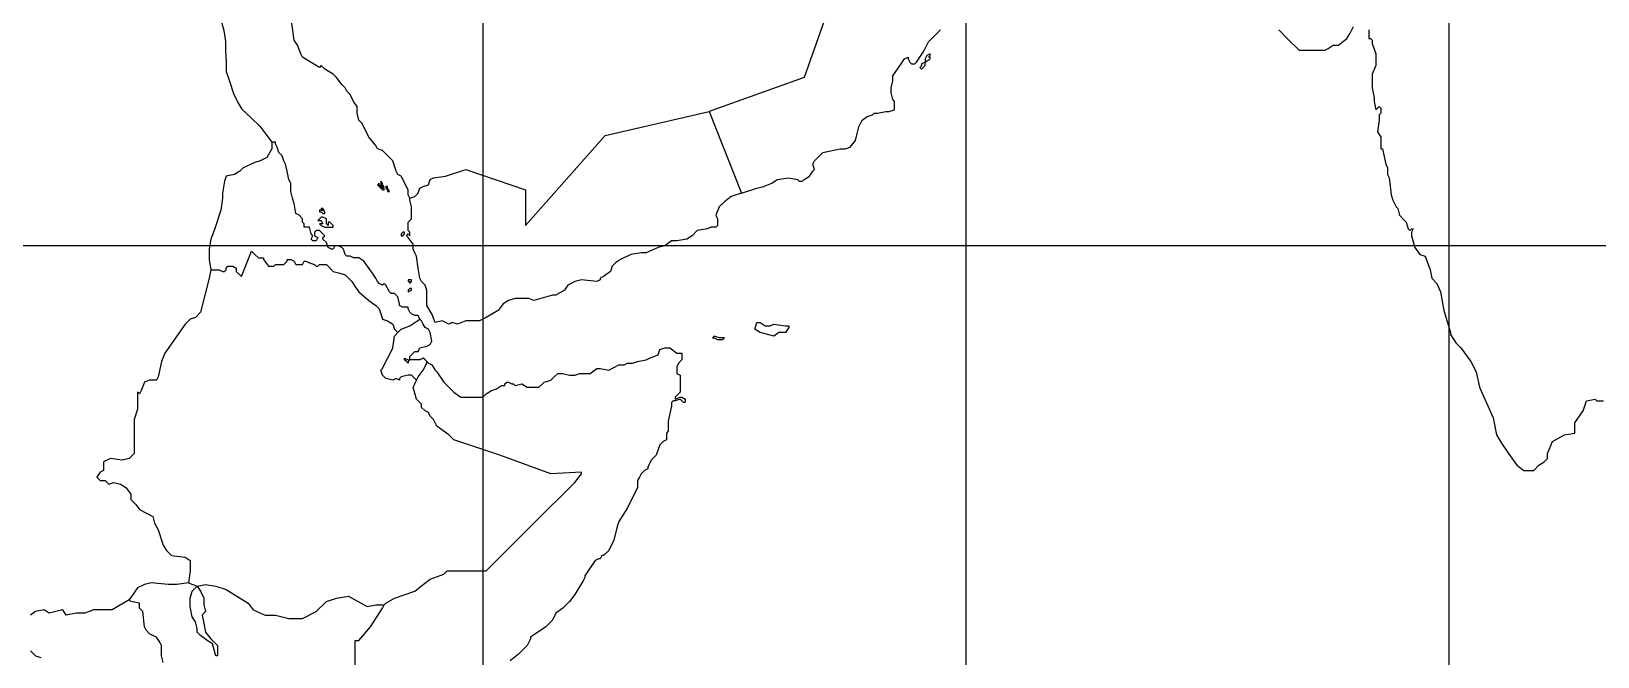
# Model space of a CAD drawing. Header units: millimetres. Extents: x 1844 to 27622, y 2629 to 17869.
# Drawn here: x 16850 to 20211, y 8177 to 9519 of the extents above; entities that cross this region are included whole.
import ezdxf

# ---------------------------------------------------------------- set-up
doc = ezdxf.new("R2010")
doc.units = ezdxf.units.MM
for name, color, linetype in [('COUNTRY', 212, 'Continuous'), ('MAJOR_LAKE', 5, 'Continuous'), ('网格线', 251, 'Continuous')]:
    doc.layers.add(name, color=color, linetype=linetype)

msp = doc.modelspace()

# ---------------------------------------------------------------- linework, layer by layer
at = {"layer": 'COUNTRY', "lineweight": -3, "flags": 128}
for points in [[(18599.8, 9781.2), (18559.7, 9781.2), (18577.9, 9722.8), (18537.8, 9708.2), (18523.2, 9617), (18559.7, 9565.9), (18508.6, 9419.9), (18304.2, 9346.9), (18373.5, 9171.7)], [(17661.9, 9160.8), (17672.8, 9164.4), (17680.1, 9171.7), (17683.7, 9182.7), (17691, 9186.3), (17702, 9190), (17705.6, 9200.9), (17712.9, 9204.6), (17738.5, 9208.2), (17782.3, 9222.8), (17910, 9179), (17910, 9102.4), (18081.6, 9295.8), (18304.2, 9346.9)], [(17366.2, 9281.2), (17366.2, 9266.6), (17355.3, 9248.4), (17340.7, 9241.1), (17329.7, 9237.4), (17304.2, 9226.5), (17296.9, 9219.2), (17285.9, 9211.9), (17267.7, 9208.2), (17264, 9197.3), (17260.4, 9171.7), (17260.4, 9160.8), (17256.7, 9135.2), (17242.1, 9091.5), (17234.8, 9073.2), (17231.2, 9051.3), (17231.2, 9029.4), (17234.8, 9007.5), (17238.5, 9007.5), (17253.1, 9007.5), (17260.4, 9003.9), (17264, 9003.9), (17267.7, 9007.5), (17267.7, 9011.2), (17271.3, 9014.8), (17282.3, 9014.8), (17289.6, 9011.2), (17289.6, 9003.9), (17300.5, 8992.9), (17322.4, 9047.7), (17329.7, 9040.4), (17337, 9033.1), (17344.3, 9033.1), (17348, 9033.1), (17348, 9029.4), (17358.9, 9014.8), (17369.9, 9014.8), (17373.5, 9018.5), (17391.8, 9018.5), (17399.1, 9025.8), (17399.1, 9029.4), (17406.4, 9029.4), (17413.7, 9025.8), (17417.3, 9018.5), (17421, 9018.5), (17431.9, 9018.5), (17435.6, 9025.8), (17439.2, 9025.8), (17446.5, 9022.1), (17457.5, 9018.5), (17461.1, 9014.8), (17464.8, 9014.8), (17468.4, 9018.5), (17483, 9018.5), (17497.6, 9003.9), (17512.2, 9000.2), (17523.2, 8996.6), (17537.8, 8982), (17545.1, 8971), (17552.4, 8960.1), (17574.3, 8941.8), (17588.9, 8930.9), (17596.2, 8923.6), (17599.8, 8912.6), (17603.5, 8901.7), (17614.4, 8898), (17625.4, 8890.7), (17629, 8879.8), (17636.3, 8872.5)], [(17234.8, 9007.5), (17231.2, 8989.3), (17212.9, 8916.3), (17202, 8905.3), (17191, 8901.7), (17180.1, 8890.7), (17136.3, 8828.7), (17129, 8810.4), (17121.7, 8777.6), (17118.1, 8770.3), (17103.5, 8770.3), (17092.5, 8766.6), (17085.2, 8748.4), (17081.6, 8741.1), (17077.9, 8744.7), (17077.9, 8730.1), (17077.9, 8722.8), (17077.9, 8708.2), (17070.6, 8686.3), (17070.6, 8627.9), (17070.6, 8613.3), (17059.7, 8602.4), (17045.1, 8598.8), (17019.5, 8602.4), (17004.9, 8595.1), (17004.9, 8576.9), (16997.6, 8573.2), (16990.3, 8562.3), (16997.6, 8555), (17008.6, 8555), (17015.9, 8547.7), (17026.8, 8551.3), (17041.4, 8547.7), (17052.4, 8540.4), (17063.3, 8525.8), (17063.3, 8514.8), (17074.3, 8503.9), (17081.6, 8492.9), (17110.8, 8478.3), (17114.4, 8463.7), (17121.7, 8449.1), (17132.7, 8416.3), (17140, 8405.3), (17150.9, 8394.4), (17180.1, 8390.7), (17191, 8383.4), (17191, 8376.1), (17191, 8361.5), (17187.4, 8336), (17161.9, 8332.3), (17143.6, 8332.3), (17107.1, 8336), (17092.5, 8332.3), (17077.9, 8325), (17059.7, 8299.5)], [(17545.1, 8142.5), (17545.1, 8211.9), (17552.4, 8211.9), (17577.9, 8241.1), (17603.5, 8281.2), (17607.1, 8288.5), (17610.8, 8292.2), (17629, 8303.1), (17672.8, 8317.7), (17691, 8332.3), (17705.6, 8343.3), (17734.8, 8354.2), (17742.1, 8361.5), (17826.1, 8361.5), (17928.3, 8463.7), (18015.9, 8551.3), (18030.5, 8569.6), (18030.5, 8573.2), (17964.8, 8569.6), (17855.3, 8609.7), (17756.7, 8642.5), (17745.8, 8653.5), (17720.2, 8671.7), (17712.9, 8686.3), (17705.6, 8693.6), (17702, 8700.9), (17694.7, 8704.6), (17687.4, 8711.9), (17687.4, 8719.2), (17676.4, 8730.1), (17669.2, 8755.7), (17672.8, 8763), (17676.4, 8770.3), (17665.5, 8781.2), (17658.2, 8781.2), (17643.6, 8777.6), (17640, 8773.9), (17640, 8770.3), (17632.7, 8773.9), (17625.4, 8770.3), (17610.8, 8773.9), (17603.5, 8781.2), (17599.8, 8792.2), (17603.5, 8795.8), (17610.8, 8810.4), (17618.1, 8825), (17625.4, 8839.6), (17629, 8865.2), (17636.3, 8872.5), (17643.6, 8879.8), (17661.9, 8887.1), (17683.7, 8901.7)], [(17676.4, 8770.3), (17680.1, 8777.6), (17691, 8792.2), (17698.3, 8806.8), (17698.3, 8810.4)], [(17187.4, 8336), (17205.6, 8328.7), (17223.9, 8332.3), (17245.8, 8328.7), (17267.7, 8321.4), (17315.1, 8292.2), (17326.1, 8277.6), (17351.6, 8266.6), (17373.5, 8266.6), (17402.7, 8259.3), (17431.9, 8259.3), (17461.1, 8273.9), (17483, 8295.8), (17504.9, 8303.1), (17530.5, 8306.8), (17570.6, 8284.9), (17588.9, 8288.5), (17599.8, 8288.5), (17607.1, 8288.5)], [(17132.7, 8164.4), (17129, 8179), (17129, 8200.9), (17125.4, 8208.2), (17118.1, 8219.2), (17110.8, 8222.8), (17103.5, 8226.5), (17096.2, 8233.8), (17092.5, 8241.1), (17088.9, 8273.9), (17085.2, 8277.6), (17081.6, 8281.2), (17081.6, 8288.5), (17081.6, 8292.2), (17063.3, 8295.8), (17059.7, 8299.5), (17023.2, 8277.6), (17001.3, 8277.6), (16983, 8277.6), (16964.8, 8270.3), (16946.5, 8270.3), (16924.6, 8266.6), (16917.3, 8277.6), (16902.7, 8273.9), (16888.1, 8270.3), (16877.2, 8277.6), (16858.9, 8273.9), (16848, 8266.6)], [(16848, 8190), (16851.6, 8186.3), (16858.9, 8179), (16869.9, 8175.4)]]:
    msp.add_lwpolyline(points, dxfattribs=at)
at = {"layer": 'COUNTRY', "linetype": 'Continuous', "lineweight": -3}
for points in [[(17169.2, 9649.8), (17190.4, 9622.6), (17217, 9613), (17231.5, 9602.1), (17246, 9571.9), (17246, 9571.9), (17258.1, 9539.2), (17263, 9521.1), (17266.6, 9496.9), (17266.6, 9476.4), (17267.8, 9454.6), (17267.8, 9432.9), (17275.1, 9412.3), (17283.5, 9385.7), (17293.2, 9366.4), (17301.7, 9351.9), (17322.2, 9332.5), (17340.1, 9315.7), (17366.2, 9281.2), (17366.2, 9281.2)], [(17661.9, 9160.8), (17658.2, 9168.1), (17658.2, 9179), (17643.6, 9208.2), (17636.3, 9211.9), (17632.7, 9219.2), (17625.4, 9241.1), (17603.5, 9263), (17592.5, 9266.6), (17588.9, 9273.9), (17574.3, 9292.2), (17559.7, 9321.4), (17556, 9325), (17552.4, 9328.7), (17548.7, 9343.3), (17548.7, 9357.9), (17541.4, 9368.8), (17534.1, 9383.4), (17526.8, 9390.7), (17523.2, 9398), (17515.9, 9405.3), (17504.9, 9419.9), (17497.6, 9427.2), (17479.4, 9438.2), (17472.1, 9445.5), (17468.4, 9441.8), (17461.1, 9445.5), (17442.9, 9456.4), (17431.9, 9463.7), (17428.3, 9471), (17421, 9489.3), (17413.7, 9500.2), (17406.4, 9551.3)], [(18373.5, 9171.7), (18406.4, 9182.7), (18421, 9186.3), (18439.2, 9193.6), (18450.2, 9200.9), (18475.7, 9204.6), (18494, 9200.9), (18497.6, 9197.3), (18504.9, 9197.3), (18508.6, 9200.9), (18519.5, 9208.2), (18526.8, 9219.2), (18530.5, 9222.8), (18526.8, 9233.8), (18530.5, 9241.1), (18534.1, 9244.7), (18548.7, 9259.3), (18585.2, 9266.6), (18596.2, 9266.6), (18607.1, 9270.3), (18618.1, 9284.9), (18621.7, 9299.5), (18625.4, 9314.1), (18632.7, 9328.7), (18643.6, 9336), (18654.6, 9339.6), (18658.2, 9343.3), (18665.5, 9343.3), (18683.7, 9346.9), (18691, 9346.9), (18702, 9350.6), (18702, 9357.9), (18702, 9368.8), (18698.3, 9372.5), (18694.7, 9387.1), (18694.7, 9398), (18698.3, 9412.6), (18698.3, 9423.6), (18716.6, 9449.1), (18723.9, 9460.1), (18731.2, 9463.7), (18731.2, 9460.1), (18734.8, 9452.8), (18738.5, 9449.1), (18745.8, 9449.1), (18749.4, 9452.8), (18764, 9474.7), (18767.7, 9482), (18775, 9496.6), (18785.9, 9507.5), (18800.5, 9522.1)], [(19526.8, 9522.1), (19545.1, 9503.9), (19570.6, 9478.3), (19577.9, 9478.3), (19610.8, 9478.3), (19625.4, 9478.3), (19632.7, 9482), (19643.6, 9489.3), (19654.6, 9489.3), (19672.8, 9503.9), (19680.1, 9514.8), (19687.4, 9529.4)], [(19720.2, 9522.1), (19720.2, 9507.5), (19720.2, 9503.9), (19723.9, 9503.9), (19727.5, 9500.2), (19727.5, 9492.9), (19734.8, 9471), (19734.8, 9456.4), (19734.8, 9445.5), (19727.5, 9427.2), (19727.5, 9412.6), (19727.5, 9398), (19731.2, 9376.1), (19731.2, 9368.8), (19734.8, 9350.6), (19738.5, 9354.2), (19742.1, 9357.9), (19745.8, 9354.2), (19745.8, 9343.3), (19742.1, 9339.6), (19742.1, 9336), (19742.1, 9328.7), (19738.5, 9303.1), (19745.8, 9292.2), (19745.8, 9288.5), (19745.8, 9266.6), (19749.4, 9266.6), (19756.7, 9233.8), (19760.4, 9226.5), (19760.4, 9211.9), (19764, 9204.6), (19767.7, 9168.1), (19771.3, 9157.1), (19778.6, 9142.5), (19782.3, 9138.9), (19785.9, 9124.3), (19796.9, 9113.3)], [(18760.4, 9438.2), (18760.4, 9438.2), (18764, 9441.8), (18767.7, 9445.5), (18767.7, 9449.1), (18767.7, 9452.8), (18778.6, 9460.1), (18778.6, 9463.7), (18775, 9463.7), (18778.6, 9467.4), (18778.6, 9471), (18771.3, 9467.4), (18767.7, 9460.1), (18767.7, 9452.8), (18760.4, 9449.1), (18760.4, 9445.5), (18756.7, 9441.8), (18760.4, 9438.2)], [(17683.7, 8901.7), (17680.1, 8909), (17672.8, 8909), (17665.5, 8912.6), (17661.9, 8916.3), (17658.2, 8923.6), (17658.2, 8927.2), (17647.3, 8927.2), (17640, 8930.9), (17640, 8934.5), (17636.3, 8949.1), (17632.7, 8952.8), (17629, 8956.4), (17621.7, 8956.4), (17618.1, 8960.1), (17610.8, 8974.7), (17607.1, 8978.3), (17603.5, 8974.7), (17596.2, 8978.3), (17596.2, 8978.3), (17592.5, 8982), (17588.9, 8989.3), (17581.6, 9000.2), (17563.3, 9025.8), (17552.4, 9033.1), (17541.4, 9033.1), (17534.1, 9036.7), (17526.8, 9036.7), (17523.2, 9040.4), (17519.5, 9051.3), (17515.9, 9055), (17508.6, 9058.6), (17501.3, 9058.6), (17497.6, 9051.3), (17494, 9051.3), (17486.7, 9055), (17483, 9065.9), (17475.7, 9073.2), (17475.7, 9076.9), (17479.4, 9080.5), (17475.7, 9084.2), (17472.1, 9087.8), (17468.4, 9091.5), (17461.1, 9091.5), (17457.5, 9087.8), (17457.5, 9080.5), (17464.8, 9076.9), (17461.1, 9069.6), (17457.5, 9069.6), (17453.8, 9069.6), (17450.2, 9073.2), (17453.8, 9080.5), (17450.2, 9084.2), (17446.5, 9098.8), (17442.9, 9098.8), (17435.6, 9098.8), (17435.6, 9102.4), (17435.6, 9106), (17431.9, 9109.7), (17431.9, 9117), (17424.6, 9124.3), (17417.3, 9127.9), (17413.7, 9149.8), (17410, 9160.8), (17406.4, 9175.4), (17406.4, 9193.6), (17402.7, 9200.9), (17399.1, 9219.2), (17395.4, 9233.8), (17391.8, 9241.1), (17388.1, 9252), (17380.8, 9259.3), (17377.2, 9270.3), (17373.5, 9277.6), (17373.5, 9281.2), (17366.2, 9281.2)], [(17603.5, 9179), (17607.1, 9179), (17607.1, 9182.7), (17603.5, 9182.7), (17596.2, 9190), (17596.2, 9193.6), (17592.5, 9190), (17603.5, 9179), (17603.5, 9179)], [(17599.8, 9197.3), (17599.8, 9197.3), (17599.8, 9193.6), (17599.8, 9190), (17603.5, 9186.3), (17603.5, 9186.3), (17607.1, 9186.3), (17607.1, 9186.3), (17603.5, 9190), (17603.5, 9193.6), (17599.8, 9197.3)], [(17618.1, 9175.4), (17618.1, 9175.4), (17614.4, 9182.7), (17614.4, 9186.3), (17610.8, 9186.3), (17610.8, 9182.7), (17614.4, 9179), (17614.4, 9175.4), (17618.1, 9175.4)], [(18373.5, 9171.7), (18351.6, 9164.4), (18337, 9153.5), (18326.1, 9142.5), (18318.8, 9124.3), (18322.4, 9117), (18322.4, 9106), (18322.4, 9102.4), (18318.8, 9098.8), (18315.1, 9098.8), (18307.8, 9098.8), (18300.5, 9095.1), (18278.6, 9091.5), (18267.7, 9080.5), (18256.7, 9073.2), (18234.8, 9069.6), (18223.9, 9069.6), (18209.3, 9058.6), (18194.7, 9055), (18169.2, 9044), (18158.2, 9044), (18136.3, 9040.4), (18114.4, 9029.4), (18103.5, 9022.1), (18096.2, 9014.8), (18092.5, 9003.9), (18077.9, 8992.9), (18070.6, 8989.3), (18070.6, 8985.6), (18063.3, 8982), (18030.5, 8985.6), (18015.9, 8982), (18001.3, 8974.7), (17994, 8963.7), (17975.7, 8952.8), (17968.4, 8952.8), (17942.9, 8945.5), (17928.3, 8941.8), (17917.3, 8945.5), (17902.7, 8945.5), (17888.1, 8945.5), (17873.5, 8941.8), (17862.6, 8934.5), (17851.6, 8919.9), (17826.1, 8905.3), (17811.5, 8898), (17782.3, 8898), (17764, 8890.7), (17753.1, 8894.4), (17745.8, 8890.7), (17731.2, 8898), (17716.6, 8894.4), (17709.3, 8912.6), (17698.3, 8930.9), (17698.3, 8963.7), (17694.7, 8974.7), (17687.4, 8982), (17683.7, 8989.3), (17680.1, 9011.2), (17676.4, 9036.7), (17672.8, 9044), (17669.2, 9051.3), (17669.2, 9062.3), (17658.2, 9076.9), (17654.6, 9080.5), (17658.2, 9084.2), (17661.9, 9080.5), (17661.9, 9087.8), (17658.2, 9091.5), (17658.2, 9102.4), (17658.2, 9109.7), (17665.5, 9117), (17665.5, 9124.3), (17665.5, 9142.5), (17661.9, 9157.1), (17661.9, 9160.8)], [(17486.7, 9109.7), (17486.7, 9106), (17486.7, 9102.4), (17483, 9106), (17483, 9117), (17475.7, 9120.6), (17472.1, 9120.6), (17468.4, 9117), (17464.8, 9113.3), (17464.8, 9113.3), (17472.1, 9113.3), (17472.1, 9113.3), (17475.7, 9106), (17472.1, 9106), (17468.4, 9106), (17468.4, 9106), (17472.1, 9102.4), (17479.4, 9098.8), (17486.7, 9098.8), (17494, 9098.8), (17497.6, 9098.8), (17497.6, 9102.4), (17497.6, 9102.4), (17494, 9106), (17490.3, 9109.7), (17490.3, 9109.7), (17486.7, 9109.7)], [(17472.1, 9135.2), (17475.7, 9135.2), (17472.1, 9135.2), (17468.4, 9135.2), (17468.4, 9131.6), (17472.1, 9131.6), (17475.7, 9127.9), (17479.4, 9127.9), (17479.4, 9131.6), (17475.7, 9138.9), (17472.1, 9138.9), (17472.1, 9138.9), (17472.1, 9135.2)], [(19796.9, 9113.3), (19800.5, 9109.7), (19804.2, 9095.1), (19807.8, 9091.5), (19811.5, 9095.1), (19815.1, 9095.1), (19811.5, 9087.8), (19811.5, 9080.5), (19818.8, 9055), (19829.7, 9040.4), (19840.7, 9036.7), (19851.6, 9007.5), (19855.3, 8989.3), (19866.2, 8978.3), (19873.5, 8960.1), (19880.8, 8919.9), (19895.4, 8872.5), (19895.4, 8868.8), (19906.4, 8850.6), (19917.3, 8839.6), (19939.2, 8810.4), (19950.2, 8788.5), (19957.5, 8755.7), (19986.7, 8690), (19994, 8653.5), (20004.9, 8635.2), (20019.5, 8613.3), (20037.8, 8587.8), (20052.4, 8576.9), (20074.3, 8576.9), (20085.2, 8587.8), (20085.2, 8587.8), (20096.2, 8595.1), (20103.5, 8602.4), (20103.5, 8609.7), (20103.5, 8613.3), (20114.4, 8638.9), (20140, 8653.5), (20161.9, 8657.1), (20161.9, 8668.1), (20161.9, 8679), (20180.1, 8704.6), (20183.7, 8715.5), (20187.4, 8726.5), (20205.6, 8730.1), (20209.3, 8726.5), (20223.9, 8726.5)], [(17647.3, 9080.5), (17647.3, 9080.5), (17650.9, 9084.2), (17650.9, 9087.8), (17647.3, 9087.8), (17643.6, 9084.2), (17643.6, 9080.5), (17647.3, 9080.5)], [(17658.2, 8982), (17661.9, 8982), (17661.9, 8978.3), (17665.5, 8982), (17665.5, 8985.6), (17661.9, 8985.6), (17658.2, 8985.6), (17658.2, 8982)], [(17661.9, 8967.4), (17658.2, 8963.7), (17658.2, 8960.1), (17665.5, 8963.7), (17665.5, 8967.4), (17661.9, 8967.4), (17661.9, 8967.4)], [(17698.3, 8810.4), (17698.3, 8810.4), (17694.7, 8814.1), (17691, 8817.7), (17683.7, 8814.1), (17672.8, 8814.1), (17661.9, 8814.1), (17658.2, 8810.4), (17658.2, 8806.8), (17654.6, 8810.4), (17650.9, 8814.1), (17650.9, 8817.7), (17658.2, 8814.1), (17661.9, 8814.1), (17661.9, 8821.4), (17669.2, 8828.7), (17672.8, 8832.3), (17680.1, 8832.3), (17683.7, 8839.6), (17698.3, 8843.3), (17705.6, 8846.9), (17709.3, 8854.2), (17705.6, 8872.5), (17702, 8879.8), (17694.7, 8883.4), (17691, 8890.7), (17687.4, 8898), (17683.7, 8901.7)], [(18468.4, 8887.1), (18475.7, 8887.1), (18475.7, 8883.4), (18468.4, 8872.5), (18453.8, 8872.5), (18442.9, 8865.2), (18413.7, 8872.5), (18402.7, 8879.8), (18406.4, 8894.4), (18413.7, 8894.4), (18424.6, 8887.1), (18435.6, 8887.1), (18442.9, 8890.7), (18468.4, 8887.1)], [(18322.4, 8857.9), (18322.4, 8857.9), (18326.1, 8857.9), (18326.1, 8857.9), (18333.4, 8857.9), (18337, 8861.5), (18333.4, 8861.5), (18326.1, 8861.5), (18315.1, 8865.2), (18311.5, 8861.5), (18315.1, 8861.5), (18322.4, 8857.9)], [(17698.3, 8810.4), (17702, 8806.8), (17709.3, 8803.1), (17716.6, 8792.2), (17720.2, 8788.5), (17734.8, 8766.6), (17756.7, 8744.7), (17771.3, 8733.8), (17782.3, 8733.8), (17789.6, 8733.8), (17818.8, 8733.8), (17826.1, 8741.1), (17837, 8748.4), (17848, 8752), (17858.9, 8759.3), (17866.2, 8759.3), (17866.2, 8763), (17869.9, 8766.6), (17873.5, 8766.6), (17880.8, 8763), (17884.5, 8763), (17888.1, 8759.3), (17902.7, 8763), (17913.7, 8755.7), (17924.6, 8755.7), (17939.2, 8755.7), (17946.5, 8763), (17950.2, 8766.6), (17964.8, 8770.3), (17972.1, 8777.6), (17979.4, 8784.9), (17990.3, 8784.9), (18004.9, 8781.2), (18015.9, 8781.2), (18026.8, 8784.9), (18041.4, 8784.9), (18048.7, 8784.9), (18063.3, 8795.8), (18070.6, 8795.8), (18088.9, 8792.2), (18110.8, 8803.1), (18114.4, 8803.1), (18121.7, 8803.1), (18129, 8806.8), (18140, 8806.8), (18150.9, 8810.4), (18169.2, 8814.1), (18176.4, 8817.7), (18194.7, 8825), (18198.3, 8836), (18209.3, 8839.6), (18220.2, 8839.6), (18234.8, 8828.7), (18245.8, 8828.7), (18245.8, 8828.7), (18245.8, 8821.4), (18245.8, 8814.1), (18238.5, 8806.8), (18234.8, 8799.5), (18234.8, 8784.9), (18242.1, 8781.2), (18242.1, 8773.9), (18242.1, 8766.6), (18242.1, 8755.7), (18242.1, 8744.7), (18238.5, 8741.1), (18231.2, 8733.8), (18231.2, 8730.1), (18242.1, 8733.8), (18242.1, 8733.8), (18245.8, 8733.8), (18245.8, 8733.8), (18253.1, 8730.1), (18253.1, 8726.5), (18253.1, 8722.8), (18249.4, 8722.8), (18242.1, 8730.1), (18231.2, 8726.5), (18227.5, 8726.5), (18223.9, 8722.8), (18223.9, 8715.5), (18216.6, 8682.7), (18216.6, 8660.8), (18212.9, 8657.1), (18212.9, 8642.5), (18205.6, 8638.9), (18198.3, 8631.6), (18191, 8609.7), (18180.1, 8598.8), (18172.8, 8584.2), (18172.8, 8580.5), (18165.5, 8576.9), (18158.2, 8569.6), (18154.6, 8562.3), (18150.9, 8555), (18150.9, 8540.4), (18129, 8496.6), (18110.8, 8467.4), (18107.1, 8456.4), (18099.8, 8427.2), (18088.9, 8405.3), (18077.9, 8394.4), (18074.3, 8394.4), (18070.6, 8387.1), (18067, 8387.1), (18059.7, 8383.4), (18045.1, 8361.5), (18037.8, 8350.6), (18037.8, 8346.9), (18034.1, 8339.6), (18026.8, 8328.7), (18015.9, 8310.4), (18004.9, 8295.8), (18004.9, 8295.8), (17990.3, 8281.2), (17975.7, 8270.3), (17968.4, 8255.7), (17953.8, 8241.1), (17931.9, 8226.5), (17921, 8219.2), (17921, 8215.5), (17913.7, 8200.9), (17895.4, 8182.7), (17877.2, 8168.1)]]:
    msp.add_lwpolyline(points, dxfattribs=at)
at = {"layer": 'MAJOR_LAKE', "linetype": 'Continuous', "lineweight": -3}
msp.add_lwpolyline([(17205.6, 8328.7), (17212.9, 8317.7), (17220.2, 8303.1), (17220.2, 8288.5), (17223.9, 8273.9), (17216.6, 8266.6), (17220.2, 8248.4), (17223.9, 8230.1), (17234.8, 8215.5), (17249.4, 8200.9), (17249.4, 8179), (17245.8, 8179), (17238.5, 8204.6), (17227.5, 8211.9), (17212.9, 8222.8), (17205.6, 8230.1), (17205.6, 8237.4), (17202, 8252), (17194.7, 8263), (17191, 8284.9), (17191, 8303.1), (17194.7, 8317.7), (17205.6, 8328.7)], dxfattribs=at)
at = {"layer": '网格线', "linetype": 'Continuous'}
for points in [[(17818.8, 17638.9), (17818.8, 2828.7)], [(18855.3, 17638.9), (18855.3, 2828.7)], [(19891.8, 17638.9), (19891.8, 2828.7)], [(27147.3, 9058.6), (2271.3, 9058.6)]]:
    msp.add_lwpolyline(points, dxfattribs=at)

doc.saveas('drawing.dxf')
